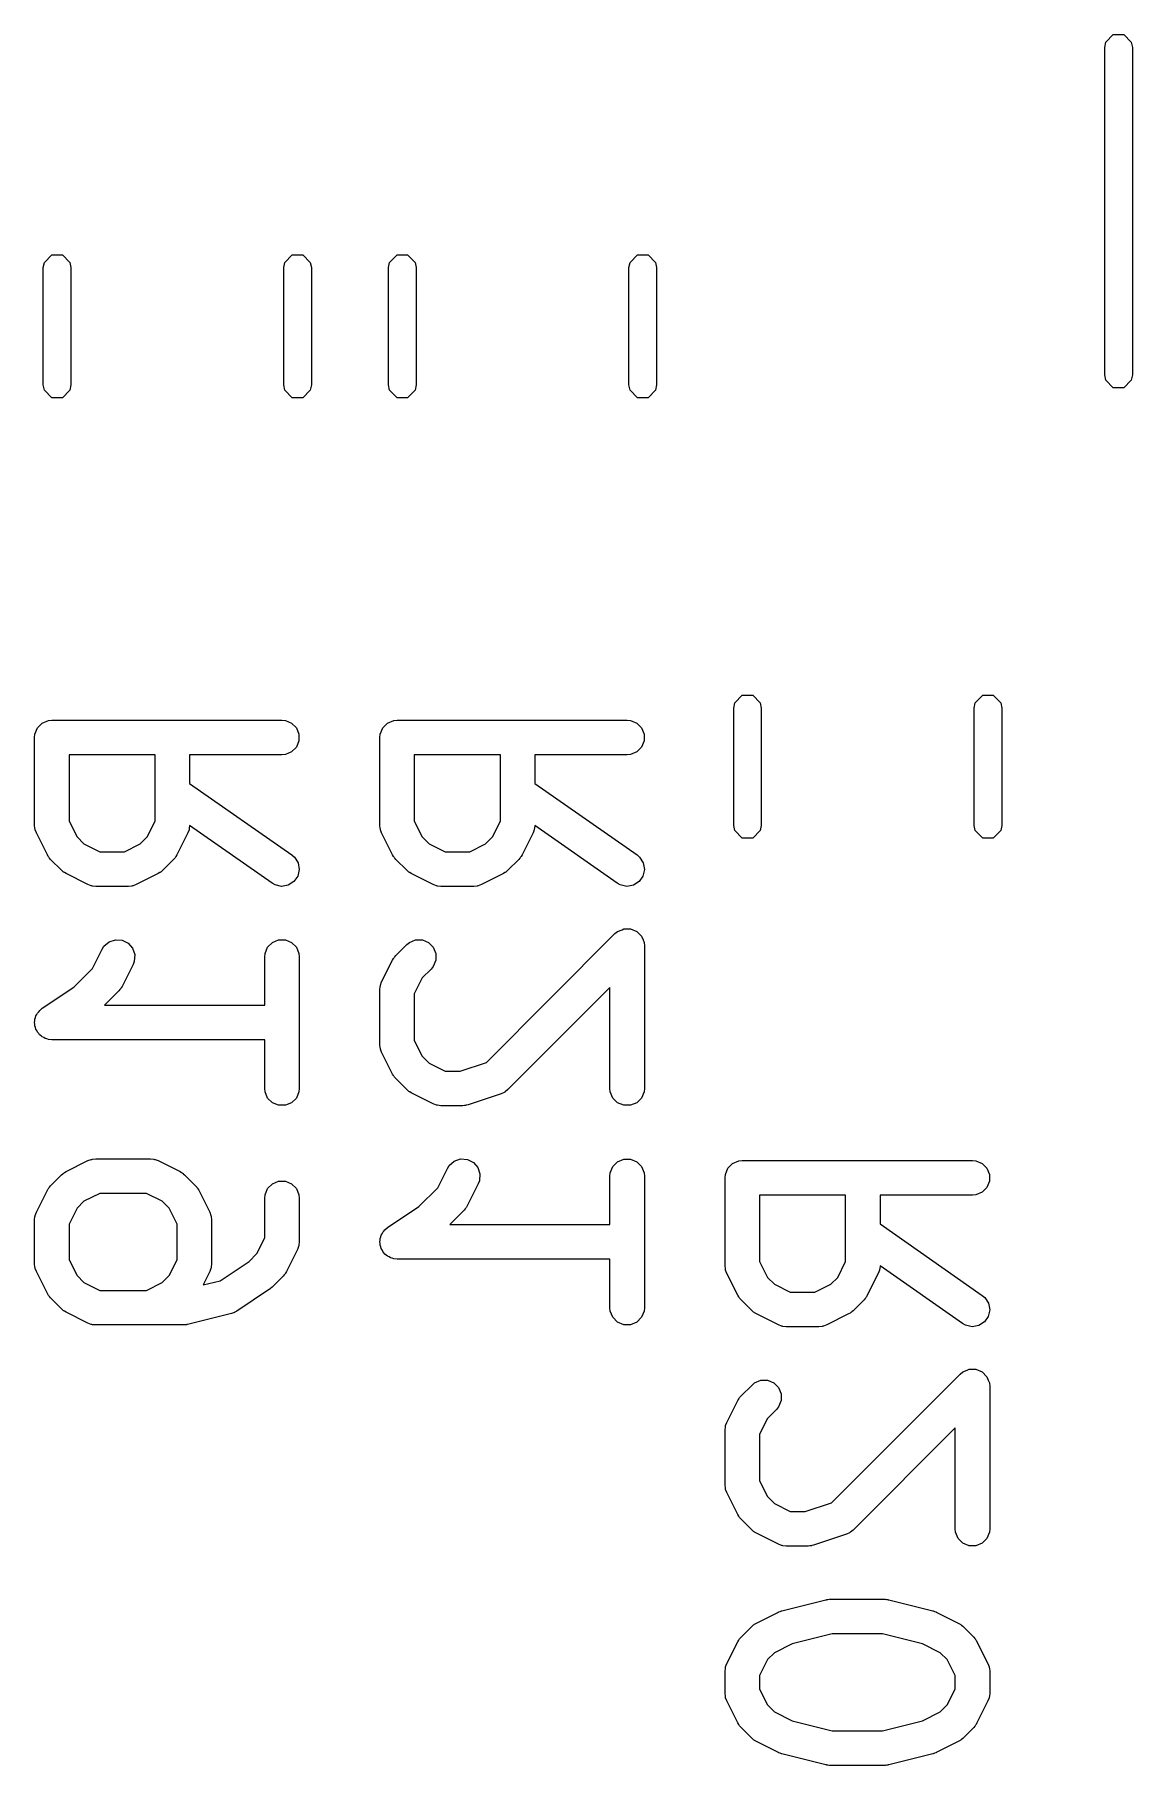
# Model space of a CAD drawing. Header units: inches. Extents: x 1.47 to 5.17, y -6.85 to -1.2.
# Drawn here: x 1.7276 to 1.9154, y -4.9311 to -4.6352 of the extents above; entities that cross this region are included whole.
import ezdxf

# ---------------------------------------------------------------- set-up
doc = ezdxf.new("R2010")
doc.units = ezdxf.units.IN
doc.header["$MEASUREMENT"] = 0
doc.layers.add('B.Silkscreen', color=31, linetype='CONTINUOUS', true_color=0xe8b2a7)

msp = doc.modelspace()

# ---------------------------------------------------------------- linework, layer by layer
at = {"layer": 'B.Silkscreen', "linetype": 'CONTINUOUS'}
for p, q in [((1.91063, -4.63735), (1.91081, -4.63645)), ((1.91081, -4.63645), (1.91209, -4.63517)), ((1.91209, -4.63517), (1.9139, -4.63517)), ((1.9139, -4.63517), (1.91517, -4.63645)), ((1.91517, -4.63645), (1.91535, -4.63735)), ((1.91063, -4.69336), (1.91063, -4.63735)), ((1.91535, -4.63735), (1.91535, -4.69336)), ((1.72904, -4.67501), (1.72922, -4.67411)), ((1.72904, -4.69507), (1.72904, -4.67501)), ((1.72922, -4.67411), (1.73049, -4.67283)), ((1.73049, -4.67283), (1.7323, -4.67283)), ((1.7323, -4.67283), (1.73358, -4.67411)), ((1.73358, -4.67411), (1.73376, -4.67501)), ((1.73376, -4.67501), (1.73376, -4.69507)), ((1.77018, -4.67501), (1.77036, -4.67411)), ((1.77018, -4.69507), (1.77018, -4.67501)), ((1.77036, -4.67411), (1.77164, -4.67283)), ((1.77164, -4.67283), (1.77344, -4.67283)), ((1.77344, -4.67283), (1.77472, -4.67411)), ((1.77472, -4.67411), (1.7749, -4.67501)), ((1.7749, -4.67501), (1.7749, -4.69507)), ((1.78809, -4.67501), (1.78827, -4.67411)), ((1.78809, -4.69507), (1.78809, -4.67501)), ((1.78827, -4.67411), (1.78955, -4.67283)), ((1.78955, -4.67283), (1.79136, -4.67283)), ((1.79136, -4.67283), (1.79264, -4.67411)), ((1.79264, -4.67411), (1.79281, -4.67501)), ((1.79281, -4.67501), (1.79281, -4.69507)), ((1.82923, -4.67501), (1.82941, -4.67411)), ((1.82923, -4.69507), (1.82923, -4.67501)), ((1.82941, -4.67411), (1.83069, -4.67283)), ((1.83069, -4.67283), (1.8325, -4.67283)), ((1.8325, -4.67283), (1.83378, -4.67411)), ((1.83378, -4.67411), (1.83396, -4.67501)), ((1.83396, -4.67501), (1.83396, -4.69507)), ((1.72922, -4.69597), (1.72904, -4.69507)), ((1.73049, -4.69725), (1.72922, -4.69597)), ((1.73358, -4.69597), (1.7323, -4.69725)), ((1.73376, -4.69507), (1.73358, -4.69597)), ((1.77036, -4.69597), (1.77018, -4.69507)), ((1.77164, -4.69725), (1.77036, -4.69597)), ((1.77472, -4.69597), (1.77344, -4.69725)), ((1.7749, -4.69507), (1.77472, -4.69597)), ((1.78827, -4.69597), (1.78809, -4.69507)), ((1.78955, -4.69725), (1.78827, -4.69597)), ((1.79264, -4.69597), (1.79136, -4.69725)), ((1.79281, -4.69507), (1.79264, -4.69597)), ((1.82941, -4.69597), (1.82923, -4.69507)), ((1.83069, -4.69725), (1.82941, -4.69597)), ((1.83378, -4.69597), (1.8325, -4.69725)), ((1.83396, -4.69507), (1.83378, -4.69597)), ((1.91081, -4.69426), (1.91063, -4.69336)), ((1.91209, -4.69554), (1.91081, -4.69426)), ((1.9139, -4.69554), (1.91209, -4.69554)), ((1.91517, -4.69426), (1.9139, -4.69554)), ((1.91535, -4.69336), (1.91517, -4.69426)), ((1.7323, -4.69725), (1.73049, -4.69725)), ((1.77344, -4.69725), (1.77164, -4.69725)), ((1.79136, -4.69725), (1.78955, -4.69725)), ((1.8325, -4.69725), (1.83069, -4.69725)), ((1.84733, -4.7494), (1.8486, -4.74812)), ((1.8486, -4.74812), (1.85041, -4.74812)), ((1.85041, -4.74812), (1.85169, -4.7494)), ((1.88847, -4.7494), (1.88975, -4.74812)), ((1.88975, -4.74812), (1.89155, -4.74812)), ((1.89155, -4.74812), (1.89283, -4.7494)), ((1.84715, -4.75031), (1.84733, -4.7494)), ((1.84715, -4.77036), (1.84715, -4.75031)), ((1.85169, -4.7494), (1.85187, -4.75031)), ((1.85187, -4.75031), (1.85187, -4.77036)), ((1.88829, -4.75031), (1.88847, -4.7494)), ((1.88829, -4.77036), (1.88829, -4.75031)), ((1.89283, -4.7494), (1.89301, -4.75031)), ((1.89301, -4.75031), (1.89301, -4.77036)), ((1.72755, -4.75534), (1.72761, -4.75477)), ((1.72761, -4.75477), (1.72805, -4.7537)), ((1.72805, -4.7537), (1.72886, -4.75289)), ((1.72886, -4.75289), (1.72993, -4.75245)), ((1.72993, -4.75245), (1.7305, -4.75239)), ((1.7305, -4.75239), (1.76987, -4.75239)), ((1.76987, -4.75239), (1.77045, -4.75245)), ((1.77045, -4.75245), (1.77152, -4.75289)), ((1.77152, -4.75289), (1.77233, -4.7537)), ((1.77233, -4.7537), (1.77277, -4.75477)), ((1.77277, -4.75477), (1.77277, -4.75592)), ((1.78661, -4.75534), (1.78666, -4.75477)), ((1.78666, -4.75477), (1.7871, -4.7537)), ((1.7871, -4.7537), (1.78792, -4.75289)), ((1.78792, -4.75289), (1.78898, -4.75245)), ((1.78898, -4.75245), (1.78956, -4.75239)), ((1.78956, -4.75239), (1.82893, -4.75239)), ((1.82893, -4.75239), (1.82951, -4.75245)), ((1.82951, -4.75245), (1.83057, -4.75289)), ((1.83057, -4.75289), (1.83139, -4.7537)), ((1.83139, -4.7537), (1.83183, -4.75477)), ((1.83183, -4.75477), (1.83183, -4.75592)), ((1.72755, -4.77034), (1.72755, -4.75534)), ((1.77152, -4.7578), (1.77045, -4.75824)), ((1.77233, -4.75698), (1.77152, -4.7578)), ((1.77277, -4.75592), (1.77233, -4.75698)), ((1.78661, -4.77034), (1.78661, -4.75534)), ((1.83057, -4.7578), (1.82951, -4.75824)), ((1.83139, -4.75698), (1.83057, -4.7578)), ((1.83183, -4.75592), (1.83139, -4.75698)), ((1.74817, -4.7583), (1.73346, -4.7583)), ((1.73346, -4.7583), (1.73346, -4.76964)), ((1.74817, -4.76964), (1.74817, -4.7583)), ((1.76987, -4.7583), (1.75408, -4.7583)), ((1.75408, -4.7583), (1.75408, -4.76318)), ((1.77045, -4.75824), (1.76987, -4.7583)), ((1.80723, -4.7583), (1.79251, -4.7583)), ((1.79251, -4.7583), (1.79251, -4.76964)), ((1.80723, -4.76964), (1.80723, -4.7583)), ((1.82893, -4.7583), (1.81313, -4.7583)), ((1.81313, -4.7583), (1.81313, -4.76318)), ((1.82951, -4.75824), (1.82893, -4.7583)), ((1.75408, -4.76318), (1.77157, -4.77542)), ((1.81313, -4.76318), (1.83062, -4.77542)), ((1.73346, -4.76964), (1.73481, -4.77234)), ((1.74683, -4.77234), (1.74817, -4.76964)), ((1.79251, -4.76964), (1.79386, -4.77234)), ((1.80588, -4.77234), (1.80723, -4.76964)), ((1.72761, -4.77092), (1.72755, -4.77034)), ((1.72765, -4.77102), (1.72761, -4.77092)), ((1.72766, -4.77112), (1.72765, -4.77102)), ((1.72786, -4.77166), (1.72766, -4.77112)), ((1.72974, -4.77541), (1.72786, -4.77166)), ((1.73481, -4.77234), (1.736, -4.77354)), ((1.74563, -4.77354), (1.74683, -4.77234)), ((1.75377, -4.77166), (1.75189, -4.77541)), ((1.75398, -4.77112), (1.75377, -4.77166)), ((1.75402, -4.77092), (1.75398, -4.77102)), ((1.75398, -4.77102), (1.75398, -4.77112)), ((1.75408, -4.77039), (1.75402, -4.77092)), ((1.76818, -4.78026), (1.75408, -4.77039)), ((1.78666, -4.77092), (1.78661, -4.77034)), ((1.7867, -4.77102), (1.78666, -4.77092)), ((1.78671, -4.77112), (1.7867, -4.77102)), ((1.78692, -4.77166), (1.78671, -4.77112)), ((1.78879, -4.77541), (1.78692, -4.77166)), ((1.79386, -4.77234), (1.79506, -4.77354)), ((1.80468, -4.77354), (1.80588, -4.77234)), ((1.81282, -4.77166), (1.81095, -4.77541)), ((1.81303, -4.77112), (1.81282, -4.77166)), ((1.81304, -4.77102), (1.81303, -4.77112)), ((1.81308, -4.77092), (1.81304, -4.77102)), ((1.81313, -4.77039), (1.81308, -4.77092)), ((1.82724, -4.78026), (1.81313, -4.77039)), ((1.84733, -4.77127), (1.84715, -4.77036)), ((1.8486, -4.77255), (1.84733, -4.77127)), ((1.85041, -4.77255), (1.8486, -4.77255)), ((1.85169, -4.77127), (1.85041, -4.77255)), ((1.85187, -4.77036), (1.85169, -4.77127)), ((1.88847, -4.77127), (1.88829, -4.77036)), ((1.88975, -4.77255), (1.88847, -4.77127)), ((1.89155, -4.77255), (1.88975, -4.77255)), ((1.89283, -4.77127), (1.89155, -4.77255)), ((1.89301, -4.77036), (1.89283, -4.77127)), ((1.72989, -4.77566), (1.72974, -4.77541)), ((1.72992, -4.77573), (1.72989, -4.77566)), ((1.72999, -4.77581), (1.72992, -4.77573)), ((1.73005, -4.7759), (1.72999, -4.77581)), ((1.73011, -4.77595), (1.73005, -4.7759)), ((1.73029, -4.77618), (1.73011, -4.77595)), ((1.736, -4.77354), (1.7387, -4.77489)), ((1.7387, -4.77489), (1.74293, -4.77489)), ((1.74293, -4.77489), (1.74563, -4.77354)), ((1.75153, -4.77595), (1.75134, -4.77618)), ((1.75158, -4.7759), (1.75153, -4.77595)), ((1.75164, -4.77581), (1.75158, -4.7759)), ((1.75171, -4.77573), (1.75164, -4.77581)), ((1.75174, -4.77566), (1.75171, -4.77573)), ((1.75189, -4.77541), (1.75174, -4.77566)), ((1.77157, -4.77542), (1.77201, -4.7758)), ((1.77201, -4.7758), (1.77263, -4.77677)), ((1.78895, -4.77566), (1.78879, -4.77541)), ((1.78898, -4.77573), (1.78895, -4.77566)), ((1.78905, -4.77581), (1.78898, -4.77573)), ((1.7891, -4.7759), (1.78905, -4.77581)), ((1.78916, -4.77595), (1.7891, -4.7759)), ((1.78935, -4.77618), (1.78916, -4.77595)), ((1.79506, -4.77354), (1.79776, -4.77489)), ((1.79776, -4.77489), (1.80199, -4.77489)), ((1.80199, -4.77489), (1.80468, -4.77354)), ((1.81058, -4.77595), (1.8104, -4.77618)), ((1.81064, -4.7759), (1.81058, -4.77595)), ((1.8107, -4.77581), (1.81064, -4.7759)), ((1.81076, -4.77573), (1.8107, -4.77581)), ((1.81079, -4.77566), (1.81076, -4.77573)), ((1.81095, -4.77541), (1.81079, -4.77566)), ((1.83062, -4.77542), (1.83106, -4.7758)), ((1.83106, -4.7758), (1.83168, -4.77677)), ((1.73217, -4.77805), (1.73029, -4.77618)), ((1.73239, -4.77824), (1.73217, -4.77805)), ((1.73244, -4.7783), (1.73239, -4.77824)), ((1.73253, -4.77835), (1.73244, -4.7783)), ((1.73261, -4.77842), (1.73253, -4.77835)), ((1.73269, -4.77845), (1.73261, -4.77842)), ((1.73293, -4.77861), (1.73269, -4.77845)), ((1.73668, -4.78048), (1.73293, -4.77861)), ((1.7487, -4.77861), (1.74495, -4.78048)), ((1.74895, -4.77845), (1.7487, -4.77861)), ((1.74902, -4.77842), (1.74895, -4.77845)), ((1.7491, -4.77835), (1.74902, -4.77842)), ((1.74919, -4.7783), (1.7491, -4.77835)), ((1.74924, -4.77824), (1.74919, -4.7783)), ((1.74947, -4.77805), (1.74924, -4.77824)), ((1.75134, -4.77618), (1.74947, -4.77805)), ((1.77283, -4.7779), (1.77258, -4.77903)), ((1.77263, -4.77677), (1.77283, -4.7779)), ((1.79122, -4.77805), (1.78935, -4.77618)), ((1.79145, -4.77824), (1.79122, -4.77805)), ((1.7915, -4.7783), (1.79145, -4.77824)), ((1.79159, -4.77835), (1.7915, -4.7783)), ((1.79167, -4.77842), (1.79159, -4.77835)), ((1.79174, -4.77845), (1.79167, -4.77842)), ((1.79199, -4.77861), (1.79174, -4.77845)), ((1.79574, -4.78048), (1.79199, -4.77861)), ((1.80775, -4.77861), (1.804, -4.78048)), ((1.808, -4.77845), (1.80775, -4.77861)), ((1.80807, -4.77842), (1.808, -4.77845)), ((1.80815, -4.77835), (1.80807, -4.77842)), ((1.80824, -4.7783), (1.80815, -4.77835)), ((1.80829, -4.77824), (1.80824, -4.7783)), ((1.80852, -4.77805), (1.80829, -4.77824)), ((1.8104, -4.77618), (1.80852, -4.77805)), ((1.83188, -4.7779), (1.83163, -4.77903)), ((1.83168, -4.77677), (1.83188, -4.7779)), ((1.73722, -4.78069), (1.73668, -4.78048)), ((1.73733, -4.7807), (1.73722, -4.78069)), ((1.73743, -4.78074), (1.73733, -4.7807)), ((1.738, -4.78079), (1.73743, -4.78074)), ((1.74363, -4.78079), (1.738, -4.78079)), ((1.7442, -4.78074), (1.74363, -4.78079)), ((1.7443, -4.7807), (1.7442, -4.78074)), ((1.74441, -4.78069), (1.7443, -4.7807)), ((1.74495, -4.78048), (1.74441, -4.78069)), ((1.76869, -4.78054), (1.76818, -4.78026)), ((1.76981, -4.78079), (1.76869, -4.78054)), ((1.77095, -4.78059), (1.76981, -4.78079)), ((1.77192, -4.77997), (1.77095, -4.78059)), ((1.77258, -4.77903), (1.77192, -4.77997)), ((1.79628, -4.78069), (1.79574, -4.78048)), ((1.79638, -4.7807), (1.79628, -4.78069)), ((1.79648, -4.78074), (1.79638, -4.7807)), ((1.79706, -4.78079), (1.79648, -4.78074)), ((1.80268, -4.78079), (1.79706, -4.78079)), ((1.80326, -4.78074), (1.80268, -4.78079)), ((1.80336, -4.7807), (1.80326, -4.78074)), ((1.80346, -4.78069), (1.80336, -4.7807)), ((1.804, -4.78048), (1.80346, -4.78069)), ((1.82774, -4.78054), (1.82724, -4.78026)), ((1.82887, -4.78079), (1.82774, -4.78054)), ((1.83, -4.78059), (1.82887, -4.78079)), ((1.83097, -4.77997), (1.83, -4.78059)), ((1.83163, -4.77903), (1.83097, -4.77997)), ((1.73942, -4.79103), (1.74029, -4.79027)), ((1.74029, -4.79027), (1.74138, -4.78991)), ((1.74138, -4.78991), (1.74253, -4.78999)), ((1.74253, -4.78999), (1.74356, -4.79051)), ((1.74356, -4.79051), (1.74432, -4.79138)), ((1.76742, -4.7912), (1.76823, -4.79038)), ((1.76823, -4.79038), (1.7693, -4.78994)), ((1.7693, -4.78994), (1.77045, -4.78994)), ((1.77045, -4.78994), (1.77152, -4.79038)), ((1.77152, -4.79038), (1.77233, -4.7912)), ((1.78935, -4.79263), (1.79122, -4.79075)), ((1.79122, -4.79075), (1.79167, -4.79038)), ((1.79167, -4.79038), (1.79273, -4.78994)), ((1.79273, -4.78994), (1.79389, -4.78994)), ((1.79389, -4.78994), (1.79495, -4.79038)), ((1.79495, -4.79038), (1.79576, -4.7912)), ((1.80484, -4.81088), (1.82684, -4.78888)), ((1.82684, -4.78888), (1.82729, -4.78851)), ((1.82729, -4.78851), (1.82804, -4.7882)), ((1.82804, -4.7882), (1.82835, -4.78807)), ((1.82835, -4.78807), (1.82951, -4.78807)), ((1.82951, -4.78807), (1.83057, -4.78851)), ((1.83057, -4.78851), (1.83139, -4.78932)), ((1.83139, -4.78932), (1.83164, -4.78994)), ((1.83164, -4.78994), (1.83183, -4.79039)), ((1.83183, -4.79039), (1.83188, -4.79096)), ((1.73745, -4.79484), (1.73911, -4.79152)), ((1.73911, -4.79152), (1.73942, -4.79103)), ((1.74432, -4.79138), (1.74468, -4.79247)), ((1.7446, -4.79362), (1.74439, -4.79416)), ((1.74468, -4.79247), (1.7446, -4.79362)), ((1.76692, -4.79284), (1.76698, -4.79226)), ((1.76692, -4.80113), (1.76692, -4.79284)), ((1.76698, -4.79226), (1.76742, -4.7912)), ((1.77233, -4.7912), (1.77277, -4.79226)), ((1.77277, -4.79226), (1.77283, -4.79284)), ((1.77283, -4.79284), (1.77283, -4.81534)), ((1.78692, -4.79714), (1.78879, -4.79339)), ((1.78879, -4.79339), (1.78895, -4.79314)), ((1.78895, -4.79314), (1.78898, -4.79307)), ((1.78898, -4.79307), (1.78905, -4.79299)), ((1.78905, -4.79299), (1.7891, -4.7929)), ((1.7891, -4.7929), (1.78916, -4.79285)), ((1.78916, -4.79285), (1.78935, -4.79263)), ((1.79576, -4.7912), (1.79621, -4.79226)), ((1.79621, -4.79341), (1.79576, -4.79448)), ((1.79621, -4.79226), (1.79621, -4.79341)), ((1.83188, -4.79096), (1.83188, -4.81534)), ((1.73425, -4.79804), (1.73745, -4.79484)), ((1.74439, -4.79416), (1.74252, -4.79791)), ((1.79386, -4.79646), (1.79251, -4.79916)), ((1.7954, -4.79493), (1.79386, -4.79646)), ((1.79576, -4.79448), (1.7954, -4.79493)), ((1.72887, -4.80163), (1.73425, -4.79804)), ((1.74197, -4.79868), (1.73951, -4.80113)), ((1.74215, -4.79845), (1.74197, -4.79868)), ((1.74221, -4.7984), (1.74215, -4.79845)), ((1.74227, -4.79831), (1.74221, -4.7984)), ((1.74233, -4.79823), (1.74227, -4.79831)), ((1.74236, -4.79816), (1.74233, -4.79823)), ((1.74252, -4.79791), (1.74236, -4.79816)), ((1.78661, -4.79846), (1.78666, -4.79789)), ((1.78661, -4.80784), (1.78661, -4.79846)), ((1.78666, -4.79789), (1.7867, -4.79779)), ((1.7867, -4.79779), (1.78671, -4.79768)), ((1.78671, -4.79768), (1.78692, -4.79714)), ((1.79251, -4.79916), (1.79251, -4.80714)), ((1.82598, -4.79809), (1.80852, -4.81555)), ((1.82598, -4.81534), (1.82598, -4.79809)), ((1.72794, -4.80271), (1.72805, -4.80245)), ((1.72805, -4.80245), (1.72826, -4.80224)), ((1.72826, -4.80224), (1.72842, -4.802)), ((1.72842, -4.802), (1.72886, -4.80163)), ((1.72886, -4.80163), (1.72886, -4.80163)), ((1.72886, -4.80163), (1.72887, -4.80163)), ((1.72887, -4.80163), (1.72887, -4.80163)), ((1.73951, -4.80113), (1.76692, -4.80113)), ((1.72755, -4.80408), (1.72761, -4.8038)), ((1.72761, -4.80437), (1.72755, -4.80408)), ((1.72761, -4.80351), (1.72772, -4.80324)), ((1.72761, -4.8038), (1.72761, -4.80351)), ((1.72761, -4.80466), (1.72761, -4.80437)), ((1.72772, -4.80493), (1.72761, -4.80466)), ((1.72772, -4.80324), (1.72778, -4.80295)), ((1.72778, -4.80521), (1.72772, -4.80493)), ((1.72778, -4.80295), (1.72794, -4.80271)), ((1.72794, -4.80546), (1.72778, -4.80521)), ((1.72805, -4.80573), (1.72794, -4.80546)), ((1.72825, -4.80593), (1.72805, -4.80573)), ((1.72841, -4.80617), (1.72825, -4.80593)), ((1.72866, -4.80634), (1.72841, -4.80617)), ((1.72886, -4.80654), (1.72866, -4.80634)), ((1.72913, -4.80665), (1.72886, -4.80654)), ((1.72937, -4.80681), (1.72913, -4.80665)), ((1.72966, -4.80687), (1.72937, -4.80681)), ((1.72993, -4.80698), (1.72966, -4.80687)), ((1.7305, -4.80704), (1.72993, -4.80698)), ((1.76692, -4.80704), (1.7305, -4.80704)), ((1.7305, -4.80704), (1.7305, -4.80704)), ((1.7305, -4.80704), (1.7305, -4.80704)), ((1.7305, -4.80704), (1.7305, -4.80704)), ((1.76692, -4.81534), (1.76692, -4.80704)), ((1.78666, -4.80841), (1.78661, -4.80784)), ((1.7867, -4.80851), (1.78666, -4.80841)), ((1.78671, -4.80862), (1.7867, -4.80851)), ((1.79251, -4.80714), (1.79386, -4.80984)), ((1.78692, -4.80916), (1.78671, -4.80862)), ((1.78879, -4.81291), (1.78692, -4.80916)), ((1.79386, -4.80984), (1.79506, -4.81103)), ((1.79506, -4.81103), (1.79776, -4.81238)), ((1.80033, -4.81238), (1.80484, -4.81088)), ((1.78895, -4.81315), (1.78879, -4.81291)), ((1.78898, -4.81323), (1.78895, -4.81315)), ((1.78905, -4.81331), (1.78898, -4.81323)), ((1.7891, -4.8134), (1.78905, -4.81331)), ((1.78916, -4.81345), (1.7891, -4.8134)), ((1.78935, -4.81367), (1.78916, -4.81345)), ((1.79122, -4.81555), (1.78935, -4.81367)), ((1.79776, -4.81238), (1.80033, -4.81238)), ((1.76698, -4.81591), (1.76692, -4.81534)), ((1.76742, -4.81698), (1.76698, -4.81591)), ((1.76823, -4.81779), (1.76742, -4.81698)), ((1.77233, -4.81698), (1.77152, -4.81779)), ((1.77277, -4.81591), (1.77233, -4.81698)), ((1.77283, -4.81534), (1.77277, -4.81591)), ((1.79145, -4.81573), (1.79122, -4.81555)), ((1.7915, -4.81579), (1.79145, -4.81573)), ((1.79159, -4.81585), (1.7915, -4.81579)), ((1.79167, -4.81592), (1.79159, -4.81585)), ((1.79174, -4.81595), (1.79167, -4.81592)), ((1.79199, -4.8161), (1.79174, -4.81595)), ((1.79574, -4.81798), (1.79199, -4.8161)), ((1.80737, -4.81626), (1.80174, -4.81814)), ((1.80789, -4.81603), (1.80737, -4.81626)), ((1.80798, -4.81596), (1.80789, -4.81603)), ((1.80807, -4.81592), (1.80798, -4.81596)), ((1.80852, -4.81555), (1.80807, -4.81592)), ((1.82603, -4.81591), (1.82598, -4.81534)), ((1.82647, -4.81698), (1.82603, -4.81591)), ((1.82729, -4.81779), (1.82647, -4.81698)), ((1.83139, -4.81698), (1.83057, -4.81779)), ((1.83183, -4.81591), (1.83139, -4.81698)), ((1.83188, -4.81534), (1.83183, -4.81591)), ((1.7693, -4.81823), (1.76823, -4.81779)), ((1.77045, -4.81823), (1.7693, -4.81823)), ((1.77152, -4.81779), (1.77045, -4.81823)), ((1.79628, -4.81818), (1.79574, -4.81798)), ((1.79638, -4.81819), (1.79628, -4.81818)), ((1.79648, -4.81823), (1.79638, -4.81819)), ((1.79706, -4.81829), (1.79648, -4.81823)), ((1.80081, -4.81829), (1.79706, -4.81829)), ((1.8011, -4.81826), (1.80081, -4.81829)), ((1.80118, -4.81827), (1.8011, -4.81826)), ((1.80128, -4.81824), (1.80118, -4.81827)), ((1.80138, -4.81823), (1.80128, -4.81824)), ((1.80146, -4.8182), (1.80138, -4.81823)), ((1.80174, -4.81814), (1.80146, -4.8182)), ((1.82835, -4.81823), (1.82729, -4.81779)), ((1.82951, -4.81823), (1.82835, -4.81823)), ((1.83057, -4.81779), (1.82951, -4.81823)), ((1.73293, -4.82957), (1.73668, -4.82769)), ((1.73668, -4.82769), (1.73722, -4.82749)), ((1.73722, -4.82749), (1.73733, -4.82748)), ((1.73733, -4.82748), (1.73743, -4.82744)), ((1.73743, -4.82744), (1.738, -4.82738)), ((1.738, -4.82738), (1.74738, -4.82738)), ((1.74738, -4.82738), (1.74795, -4.82744)), ((1.74795, -4.82744), (1.74805, -4.82748)), ((1.74805, -4.82748), (1.74816, -4.82749)), ((1.74816, -4.82749), (1.7487, -4.82769)), ((1.7487, -4.82769), (1.75245, -4.82957)), ((1.79651, -4.83233), (1.79817, -4.82901)), ((1.79817, -4.82901), (1.79848, -4.82852)), ((1.79848, -4.82852), (1.79935, -4.82777)), ((1.79935, -4.82777), (1.80044, -4.8274)), ((1.80044, -4.8274), (1.80159, -4.82749)), ((1.80159, -4.82749), (1.80262, -4.828)), ((1.80262, -4.828), (1.80337, -4.82887)), ((1.80337, -4.82887), (1.80374, -4.82996)), ((1.82603, -4.82976), (1.82647, -4.82869)), ((1.82647, -4.82869), (1.82729, -4.82788)), ((1.82729, -4.82788), (1.82835, -4.82744)), ((1.82835, -4.82744), (1.82951, -4.82744)), ((1.82951, -4.82744), (1.83057, -4.82788)), ((1.83057, -4.82788), (1.83139, -4.82869)), ((1.83139, -4.82869), (1.83183, -4.82976)), ((1.84572, -4.83006), (1.84616, -4.829)), ((1.84616, -4.829), (1.84697, -4.82818)), ((1.84697, -4.82818), (1.84804, -4.82774)), ((1.84804, -4.82774), (1.84861, -4.82769)), ((1.84861, -4.82769), (1.88799, -4.82769)), ((1.88799, -4.82769), (1.88856, -4.82774)), ((1.88856, -4.82774), (1.88963, -4.82818)), ((1.88963, -4.82818), (1.89044, -4.829)), ((1.89044, -4.829), (1.89088, -4.83006)), ((1.73011, -4.83222), (1.73029, -4.832)), ((1.73029, -4.832), (1.73217, -4.83012)), ((1.73217, -4.83012), (1.73239, -4.82993)), ((1.73239, -4.82993), (1.73244, -4.82988)), ((1.73244, -4.82988), (1.73253, -4.82982)), ((1.73253, -4.82982), (1.73261, -4.82975)), ((1.73261, -4.82975), (1.73269, -4.82972)), ((1.73269, -4.82972), (1.73293, -4.82957)), ((1.75245, -4.82957), (1.7527, -4.82972)), ((1.7527, -4.82972), (1.75277, -4.82975)), ((1.75277, -4.82975), (1.75285, -4.82982)), ((1.75285, -4.82982), (1.75294, -4.82988)), ((1.75294, -4.82988), (1.75299, -4.82993)), ((1.75299, -4.82993), (1.75321, -4.83012)), ((1.75321, -4.83012), (1.75509, -4.832)), ((1.75509, -4.832), (1.75528, -4.83222)), ((1.76742, -4.83244), (1.76823, -4.83163)), ((1.76823, -4.83163), (1.7693, -4.83119)), ((1.7693, -4.83119), (1.77045, -4.83119)), ((1.77045, -4.83119), (1.77152, -4.83163)), ((1.77152, -4.83163), (1.77233, -4.83244)), ((1.80345, -4.83165), (1.80157, -4.8354)), ((1.80366, -4.83111), (1.80345, -4.83165)), ((1.80374, -4.82996), (1.80366, -4.83111)), ((1.82598, -4.83033), (1.82603, -4.82976)), ((1.82598, -4.83863), (1.82598, -4.83033)), ((1.83183, -4.82976), (1.83188, -4.83033)), ((1.83188, -4.83033), (1.83188, -4.85283)), ((1.84566, -4.83064), (1.84572, -4.83006)), ((1.84566, -4.84564), (1.84566, -4.83064)), ((1.89088, -4.83121), (1.89044, -4.83228)), ((1.89088, -4.83006), (1.89088, -4.83121)), ((1.72786, -4.83651), (1.72974, -4.83276)), ((1.72974, -4.83276), (1.72989, -4.83251)), ((1.72989, -4.83251), (1.72992, -4.83244)), ((1.72992, -4.83244), (1.72999, -4.83236)), ((1.72999, -4.83236), (1.73005, -4.83227)), ((1.73005, -4.83227), (1.73011, -4.83222)), ((1.736, -4.83464), (1.73481, -4.83583)), ((1.7387, -4.83329), (1.736, -4.83464)), ((1.74668, -4.83329), (1.7387, -4.83329)), ((1.74938, -4.83464), (1.74668, -4.83329)), ((1.75058, -4.83583), (1.74938, -4.83464)), ((1.75528, -4.83222), (1.75533, -4.83227)), ((1.75533, -4.83227), (1.75539, -4.83236)), ((1.75539, -4.83236), (1.75546, -4.83244)), ((1.75546, -4.83244), (1.75549, -4.83251)), ((1.75549, -4.83251), (1.75564, -4.83276)), ((1.75564, -4.83276), (1.75752, -4.83651)), ((1.76692, -4.83408), (1.76698, -4.83351)), ((1.76692, -4.84089), (1.76692, -4.83408)), ((1.76698, -4.83351), (1.76742, -4.83244)), ((1.77233, -4.83244), (1.77277, -4.83351)), ((1.77277, -4.83351), (1.77283, -4.83408)), ((1.77283, -4.83408), (1.77283, -4.84158)), ((1.7933, -4.83554), (1.79651, -4.83233)), ((1.86628, -4.83359), (1.85157, -4.83359)), ((1.85157, -4.83359), (1.85157, -4.84494)), ((1.86628, -4.84494), (1.86628, -4.83359)), ((1.88799, -4.83359), (1.87219, -4.83359)), ((1.87219, -4.83359), (1.87219, -4.83847)), ((1.88856, -4.83353), (1.88799, -4.83359)), ((1.88963, -4.83309), (1.88856, -4.83353)), ((1.89044, -4.83228), (1.88963, -4.83309)), ((1.72755, -4.83783), (1.72761, -4.83726)), ((1.72755, -4.84533), (1.72755, -4.83783)), ((1.72761, -4.83726), (1.72765, -4.83716)), ((1.72765, -4.83716), (1.72766, -4.83705)), ((1.72766, -4.83705), (1.72786, -4.83651)), ((1.73481, -4.83583), (1.73346, -4.83853)), ((1.75192, -4.83853), (1.75058, -4.83583)), ((1.75752, -4.83651), (1.75772, -4.83705)), ((1.75772, -4.83705), (1.75773, -4.83716)), ((1.75773, -4.83716), (1.75777, -4.83726)), ((1.75777, -4.83726), (1.75783, -4.83783)), ((1.75783, -4.83783), (1.75783, -4.84533)), ((1.78792, -4.83913), (1.7933, -4.83554)), ((1.80102, -4.83617), (1.79856, -4.83863)), ((1.80121, -4.83594), (1.80102, -4.83617)), ((1.80127, -4.83589), (1.80121, -4.83594)), ((1.80132, -4.8358), (1.80127, -4.83589)), ((1.80139, -4.83572), (1.80132, -4.8358)), ((1.80142, -4.83565), (1.80139, -4.83572)), ((1.80157, -4.8354), (1.80142, -4.83565)), ((1.73346, -4.83853), (1.73346, -4.84463)), ((1.75192, -4.84463), (1.75192, -4.83853)), ((1.76557, -4.84358), (1.76692, -4.84089)), ((1.78666, -4.84101), (1.78678, -4.84074)), ((1.78666, -4.8413), (1.78666, -4.84101)), ((1.78678, -4.84074), (1.78683, -4.84045)), ((1.78683, -4.84045), (1.78699, -4.84021)), ((1.78699, -4.84021), (1.7871, -4.83994)), ((1.7871, -4.83994), (1.78731, -4.83974)), ((1.78731, -4.83974), (1.78747, -4.83949)), ((1.78747, -4.83949), (1.78792, -4.83913)), ((1.78792, -4.83913), (1.78792, -4.83913)), ((1.78792, -4.83913), (1.78792, -4.83913)), ((1.78792, -4.83913), (1.78792, -4.83913)), ((1.79856, -4.83863), (1.82598, -4.83863)), ((1.87219, -4.83847), (1.88968, -4.85072)), ((1.76424, -4.84491), (1.76557, -4.84358)), ((1.77252, -4.8429), (1.77064, -4.84665)), ((1.77272, -4.84236), (1.77252, -4.8429)), ((1.77273, -4.84226), (1.77272, -4.84236)), ((1.77277, -4.84216), (1.77273, -4.84226)), ((1.77283, -4.84158), (1.77277, -4.84216)), ((1.78661, -4.84158), (1.78666, -4.8413)), ((1.78666, -4.84187), (1.78661, -4.84158)), ((1.78666, -4.84216), (1.78666, -4.84187)), ((1.78677, -4.84243), (1.78666, -4.84216)), ((1.78683, -4.84271), (1.78677, -4.84243)), ((1.78699, -4.84295), (1.78683, -4.84271)), ((1.7871, -4.84322), (1.78699, -4.84295)), ((1.78731, -4.84343), (1.7871, -4.84322)), ((1.78747, -4.84367), (1.78731, -4.84343)), ((1.78771, -4.84383), (1.78747, -4.84367)), ((1.78792, -4.84404), (1.78771, -4.84383)), ((1.72761, -4.84591), (1.72755, -4.84533)), ((1.72765, -4.84601), (1.72761, -4.84591)), ((1.72766, -4.84611), (1.72765, -4.84601)), ((1.72786, -4.84665), (1.72766, -4.84611)), ((1.72974, -4.8504), (1.72786, -4.84665)), ((1.73346, -4.84463), (1.73481, -4.84733)), ((1.75058, -4.84733), (1.75192, -4.84463)), ((1.75752, -4.84665), (1.75637, -4.84894)), ((1.75772, -4.84611), (1.75752, -4.84665)), ((1.75773, -4.84601), (1.75772, -4.84611)), ((1.75777, -4.84591), (1.75773, -4.84601)), ((1.75783, -4.84533), (1.75777, -4.84591)), ((1.75929, -4.84822), (1.76424, -4.84491)), ((1.77046, -4.84697), (1.77039, -4.84705)), ((1.77048, -4.8469), (1.77046, -4.84697)), ((1.77064, -4.84665), (1.77048, -4.8469)), ((1.78819, -4.84415), (1.78792, -4.84404)), ((1.78843, -4.84431), (1.78819, -4.84415)), ((1.78871, -4.84437), (1.78843, -4.84431)), ((1.78898, -4.84448), (1.78871, -4.84437)), ((1.78955, -4.84453), (1.78898, -4.84448)), ((1.78956, -4.84454), (1.78955, -4.84453)), ((1.78956, -4.84454), (1.78956, -4.84453)), ((1.78956, -4.84453), (1.78956, -4.84454)), ((1.82598, -4.84454), (1.78956, -4.84454)), ((1.82598, -4.85283), (1.82598, -4.84454)), ((1.84572, -4.84621), (1.84566, -4.84564)), ((1.84576, -4.84631), (1.84572, -4.84621)), ((1.84577, -4.84642), (1.84576, -4.84631)), ((1.84597, -4.84696), (1.84577, -4.84642)), ((1.84785, -4.85071), (1.84597, -4.84696)), ((1.85157, -4.84494), (1.85292, -4.84764)), ((1.86494, -4.84764), (1.86628, -4.84494)), ((1.87188, -4.84696), (1.87, -4.85071)), ((1.87209, -4.84642), (1.87188, -4.84696)), ((1.87213, -4.84621), (1.87209, -4.84631)), ((1.87209, -4.84631), (1.87209, -4.84642)), ((1.87219, -4.84568), (1.87213, -4.84621)), ((1.88629, -4.85555), (1.87219, -4.84568)), ((1.73481, -4.84733), (1.736, -4.84853)), ((1.736, -4.84853), (1.7387, -4.84988)), ((1.7387, -4.84988), (1.74668, -4.84988)), ((1.74668, -4.84988), (1.74938, -4.84853)), ((1.74938, -4.84853), (1.75058, -4.84733)), ((1.75637, -4.84894), (1.75929, -4.84822)), ((1.76776, -4.84966), (1.76214, -4.85341)), ((1.76777, -4.84966), (1.76776, -4.84966)), ((1.76776, -4.84966), (1.76776, -4.84966)), ((1.76799, -4.84948), (1.76777, -4.84966)), ((1.76821, -4.8493), (1.76799, -4.84948)), ((1.77009, -4.84742), (1.76821, -4.84929)), ((1.76821, -4.84929), (1.76821, -4.8493)), ((1.76821, -4.8493), (1.76821, -4.8493)), ((1.77027, -4.84719), (1.77009, -4.84742)), ((1.77033, -4.84714), (1.77027, -4.84719)), ((1.77039, -4.84705), (1.77033, -4.84714)), ((1.85292, -4.84764), (1.85411, -4.84883)), ((1.85411, -4.84883), (1.85681, -4.85018)), ((1.86104, -4.85018), (1.86374, -4.84883)), ((1.86374, -4.84883), (1.86494, -4.84764)), ((1.72989, -4.85065), (1.72974, -4.8504)), ((1.72992, -4.85072), (1.72989, -4.85065)), ((1.72999, -4.8508), (1.72992, -4.85072)), ((1.73005, -4.85089), (1.72999, -4.8508)), ((1.73011, -4.85094), (1.73005, -4.85089)), ((1.73029, -4.85117), (1.73011, -4.85094)), ((1.73217, -4.85304), (1.73029, -4.85117)), ((1.82603, -4.85341), (1.82598, -4.85283)), ((1.83188, -4.85283), (1.83183, -4.85341)), ((1.848, -4.85095), (1.84785, -4.85071)), ((1.84803, -4.85103), (1.848, -4.85095)), ((1.8481, -4.85111), (1.84803, -4.85103)), ((1.84816, -4.8512), (1.8481, -4.85111)), ((1.84822, -4.85125), (1.84816, -4.8512)), ((1.8484, -4.85147), (1.84822, -4.85125)), ((1.85028, -4.85335), (1.8484, -4.85147)), ((1.85681, -4.85018), (1.86104, -4.85018)), ((1.86945, -4.85147), (1.86758, -4.85335)), ((1.86964, -4.85125), (1.86945, -4.85147)), ((1.8697, -4.8512), (1.86964, -4.85125)), ((1.86975, -4.85111), (1.8697, -4.8512)), ((1.86982, -4.85103), (1.86975, -4.85111)), ((1.86985, -4.85095), (1.86982, -4.85103)), ((1.87, -4.85071), (1.86985, -4.85095)), ((1.88968, -4.85072), (1.89012, -4.85109)), ((1.89012, -4.85109), (1.89074, -4.85206)), ((1.89074, -4.85206), (1.89094, -4.8532)), ((1.73239, -4.85323), (1.73217, -4.85304)), ((1.73244, -4.85329), (1.73239, -4.85323)), ((1.73253, -4.85334), (1.73244, -4.85329)), ((1.73261, -4.85341), (1.73253, -4.85334)), ((1.73269, -4.85344), (1.73261, -4.85341)), ((1.73293, -4.8536), (1.73269, -4.85344)), ((1.73668, -4.85547), (1.73293, -4.8536)), ((1.73722, -4.85568), (1.73668, -4.85547)), ((1.73733, -4.85569), (1.73722, -4.85568)), ((1.73743, -4.85573), (1.73733, -4.85569)), ((1.738, -4.85578), (1.73743, -4.85573)), ((1.753, -4.85578), (1.738, -4.85578)), ((1.7531, -4.85577), (1.753, -4.85578)), ((1.75315, -4.85578), (1.7531, -4.85577)), ((1.75336, -4.85575), (1.75315, -4.85578)), ((1.75358, -4.85573), (1.75336, -4.85575)), ((1.75362, -4.85571), (1.75358, -4.85573)), ((1.75372, -4.8557), (1.75362, -4.85571)), ((1.76122, -4.85382), (1.75372, -4.8557)), ((1.76156, -4.8537), (1.76122, -4.85382)), ((1.76163, -4.85369), (1.76156, -4.8537)), ((1.76169, -4.85365), (1.76163, -4.85369)), ((1.76176, -4.85363), (1.76169, -4.85365)), ((1.76182, -4.85358), (1.76176, -4.85363)), ((1.76214, -4.85341), (1.76182, -4.85358)), ((1.82647, -4.85447), (1.82603, -4.85341)), ((1.82729, -4.85529), (1.82647, -4.85447)), ((1.82835, -4.85573), (1.82729, -4.85529)), ((1.82951, -4.85573), (1.82835, -4.85573)), ((1.83057, -4.85529), (1.82951, -4.85573)), ((1.83139, -4.85447), (1.83057, -4.85529)), ((1.83183, -4.85341), (1.83139, -4.85447)), ((1.8505, -4.85353), (1.85028, -4.85335)), ((1.85055, -4.85359), (1.8505, -4.85353)), ((1.85064, -4.85365), (1.85055, -4.85359)), ((1.85072, -4.85372), (1.85064, -4.85365)), ((1.8508, -4.85375), (1.85072, -4.85372)), ((1.85104, -4.8539), (1.8508, -4.85375)), ((1.85479, -4.85578), (1.85104, -4.8539)), ((1.85533, -4.85598), (1.85479, -4.85578)), ((1.86306, -4.85578), (1.86252, -4.85598)), ((1.86681, -4.8539), (1.86306, -4.85578)), ((1.86706, -4.85375), (1.86681, -4.8539)), ((1.86713, -4.85372), (1.86706, -4.85375)), ((1.86721, -4.85365), (1.86713, -4.85372)), ((1.8673, -4.85359), (1.86721, -4.85365)), ((1.86735, -4.85353), (1.8673, -4.85359)), ((1.86758, -4.85335), (1.86735, -4.85353)), ((1.8868, -4.85584), (1.88629, -4.85555)), ((1.88792, -4.85609), (1.8868, -4.85584)), ((1.89003, -4.85527), (1.88906, -4.85589)), ((1.89069, -4.85432), (1.89003, -4.85527)), ((1.89094, -4.8532), (1.89069, -4.85432)), ((1.85544, -4.85599), (1.85533, -4.85598)), ((1.85554, -4.85603), (1.85544, -4.85599)), ((1.85611, -4.85609), (1.85554, -4.85603)), ((1.86174, -4.85609), (1.85611, -4.85609)), ((1.86231, -4.85603), (1.86174, -4.85609)), ((1.86241, -4.85599), (1.86231, -4.85603)), ((1.86252, -4.85598), (1.86241, -4.85599)), ((1.88906, -4.85589), (1.88792, -4.85609)), ((1.86389, -4.88618), (1.8859, -4.86417)), ((1.8859, -4.86417), (1.88634, -4.8638)), ((1.88634, -4.8638), (1.8871, -4.86349)), ((1.8871, -4.86349), (1.88741, -4.86336)), ((1.88741, -4.86336), (1.88856, -4.86336)), ((1.88856, -4.86336), (1.88963, -4.8638)), ((1.88963, -4.8638), (1.89044, -4.86462)), ((1.89044, -4.86462), (1.8907, -4.86524)), ((1.8484, -4.86792), (1.85028, -4.86605)), ((1.85028, -4.86605), (1.85072, -4.86568)), ((1.85072, -4.86568), (1.85179, -4.86524)), ((1.85179, -4.86524), (1.85294, -4.86524)), ((1.85294, -4.86524), (1.854, -4.86568)), ((1.854, -4.86568), (1.85482, -4.86649)), ((1.85482, -4.86649), (1.85526, -4.86756)), ((1.85526, -4.86756), (1.85526, -4.86871)), ((1.8907, -4.86524), (1.89088, -4.86568)), ((1.89088, -4.86568), (1.89094, -4.86626)), ((1.89094, -4.86626), (1.89094, -4.89063)), ((1.84597, -4.87244), (1.84785, -4.86869)), ((1.84785, -4.86869), (1.848, -4.86844)), ((1.848, -4.86844), (1.84803, -4.86837)), ((1.84803, -4.86837), (1.8481, -4.86829)), ((1.8481, -4.86829), (1.84816, -4.8682)), ((1.84816, -4.8682), (1.84822, -4.86815)), ((1.84822, -4.86815), (1.8484, -4.86792)), ((1.85445, -4.87022), (1.85292, -4.87176)), ((1.85482, -4.86977), (1.85445, -4.87022)), ((1.85526, -4.86871), (1.85482, -4.86977)), ((1.84566, -4.87376), (1.84572, -4.87318)), ((1.84572, -4.87318), (1.84576, -4.87308)), ((1.84576, -4.87308), (1.84577, -4.87298)), ((1.84577, -4.87298), (1.84597, -4.87244)), ((1.85292, -4.87176), (1.85157, -4.87446)), ((1.88503, -4.87339), (1.86758, -4.89084)), ((1.88503, -4.89063), (1.88503, -4.87339)), ((1.84566, -4.88313), (1.84566, -4.87376)), ((1.85157, -4.87446), (1.85157, -4.88243)), ((1.85157, -4.88243), (1.85292, -4.88513)), ((1.84572, -4.88371), (1.84566, -4.88313)), ((1.84576, -4.88381), (1.84572, -4.88371)), ((1.84577, -4.88391), (1.84576, -4.88381)), ((1.84597, -4.88445), (1.84577, -4.88391)), ((1.84785, -4.8882), (1.84597, -4.88445)), ((1.85292, -4.88513), (1.85411, -4.88633)), ((1.848, -4.88845), (1.84785, -4.8882)), ((1.85411, -4.88633), (1.85681, -4.88768)), ((1.85681, -4.88768), (1.85938, -4.88768)), ((1.85938, -4.88768), (1.86389, -4.88618)), ((1.84803, -4.88852), (1.848, -4.88845)), ((1.8481, -4.8886), (1.84803, -4.88852)), ((1.84816, -4.88869), (1.8481, -4.8886)), ((1.84822, -4.88874), (1.84816, -4.88869)), ((1.8484, -4.88897), (1.84822, -4.88874)), ((1.85028, -4.89084), (1.8484, -4.88897)), ((1.8505, -4.89103), (1.85028, -4.89084)), ((1.85055, -4.89109), (1.8505, -4.89103)), ((1.85064, -4.89114), (1.85055, -4.89109)), ((1.85072, -4.89121), (1.85064, -4.89114)), ((1.8508, -4.89124), (1.85072, -4.89121)), ((1.85104, -4.8914), (1.8508, -4.89124)), ((1.86695, -4.89132), (1.86642, -4.89156)), ((1.86703, -4.89125), (1.86695, -4.89132)), ((1.86713, -4.89121), (1.86703, -4.89125)), ((1.86758, -4.89084), (1.86713, -4.89121)), ((1.88509, -4.89121), (1.88503, -4.89063)), ((1.88553, -4.89227), (1.88509, -4.89121)), ((1.89088, -4.89121), (1.89044, -4.89227)), ((1.89094, -4.89063), (1.89088, -4.89121)), ((1.85479, -4.89327), (1.85104, -4.8914)), ((1.85533, -4.89348), (1.85479, -4.89327)), ((1.85544, -4.89349), (1.85533, -4.89348)), ((1.85554, -4.89353), (1.85544, -4.89349)), ((1.85611, -4.89358), (1.85554, -4.89353)), ((1.85986, -4.89358), (1.85611, -4.89358)), ((1.86016, -4.89355), (1.85986, -4.89358)), ((1.86023, -4.89356), (1.86016, -4.89355)), ((1.86034, -4.89354), (1.86023, -4.89356)), ((1.86044, -4.89353), (1.86034, -4.89354)), ((1.86051, -4.8935), (1.86044, -4.89353)), ((1.8608, -4.89343), (1.86051, -4.8935)), ((1.86642, -4.89156), (1.8608, -4.89343)), ((1.88634, -4.89309), (1.88553, -4.89227)), ((1.88741, -4.89353), (1.88634, -4.89309)), ((1.88856, -4.89353), (1.88741, -4.89353)), ((1.88963, -4.89309), (1.88856, -4.89353)), ((1.89044, -4.89227), (1.88963, -4.89309)), ((1.8554, -4.90464), (1.8629, -4.90276)), ((1.8629, -4.90276), (1.863, -4.90275)), ((1.863, -4.90275), (1.86304, -4.90273)), ((1.86304, -4.90273), (1.86325, -4.90271)), ((1.86325, -4.90271), (1.86347, -4.90268)), ((1.86347, -4.90268), (1.86351, -4.90269)), ((1.86351, -4.90269), (1.86361, -4.90268)), ((1.86361, -4.90268), (1.87299, -4.90268)), ((1.87299, -4.90268), (1.87309, -4.90269)), ((1.87309, -4.90269), (1.87313, -4.90268)), ((1.87313, -4.90268), (1.87335, -4.90271)), ((1.87335, -4.90271), (1.87356, -4.90273)), ((1.87356, -4.90273), (1.8736, -4.90275)), ((1.8736, -4.90275), (1.8737, -4.90276)), ((1.8737, -4.90276), (1.8812, -4.90464)), ((1.85104, -4.90674), (1.85479, -4.90486)), ((1.85479, -4.90486), (1.85484, -4.90485)), ((1.85484, -4.90485), (1.85485, -4.90483)), ((1.85485, -4.90483), (1.85509, -4.90475)), ((1.85509, -4.90475), (1.85533, -4.90466)), ((1.85533, -4.90466), (1.85536, -4.90465)), ((1.85536, -4.90465), (1.8554, -4.90464)), ((1.8812, -4.90464), (1.88124, -4.90465)), ((1.88124, -4.90465), (1.88127, -4.90466)), ((1.88127, -4.90466), (1.88151, -4.90475)), ((1.88151, -4.90475), (1.88175, -4.90483)), ((1.88175, -4.90483), (1.88176, -4.90485)), ((1.88176, -4.90485), (1.88181, -4.90486)), ((1.88181, -4.90486), (1.88556, -4.90674)), ((1.8484, -4.90917), (1.85028, -4.90729)), ((1.85028, -4.90729), (1.8505, -4.9071)), ((1.8505, -4.9071), (1.85055, -4.90705)), ((1.85055, -4.90705), (1.85064, -4.90699)), ((1.85064, -4.90699), (1.85072, -4.90692)), ((1.85072, -4.90692), (1.8508, -4.90689)), ((1.8508, -4.90689), (1.85104, -4.90674)), ((1.86398, -4.90858), (1.85714, -4.91029)), ((1.87262, -4.90858), (1.86398, -4.90858)), ((1.87946, -4.91029), (1.87262, -4.90858)), ((1.88556, -4.90674), (1.8858, -4.90689)), ((1.8858, -4.90689), (1.88588, -4.90692)), ((1.88588, -4.90692), (1.88596, -4.90699)), ((1.88596, -4.90699), (1.88605, -4.90705)), ((1.88605, -4.90705), (1.8861, -4.9071)), ((1.8861, -4.9071), (1.88632, -4.90729)), ((1.88632, -4.90729), (1.8882, -4.90917)), ((1.84597, -4.91368), (1.84785, -4.90993)), ((1.84785, -4.90993), (1.848, -4.90968)), ((1.848, -4.90968), (1.84803, -4.90961)), ((1.84803, -4.90961), (1.8481, -4.90953)), ((1.8481, -4.90953), (1.84816, -4.90944)), ((1.84816, -4.90944), (1.84822, -4.90939)), ((1.84822, -4.90939), (1.8484, -4.90917)), ((1.85411, -4.91181), (1.85292, -4.913)), ((1.85714, -4.91029), (1.85411, -4.91181)), ((1.88249, -4.91181), (1.87946, -4.91029)), ((1.88368, -4.913), (1.88249, -4.91181)), ((1.8882, -4.90917), (1.88838, -4.90939)), ((1.88838, -4.90939), (1.88844, -4.90944)), ((1.88844, -4.90944), (1.8885, -4.90953)), ((1.8885, -4.90953), (1.88857, -4.90961)), ((1.88857, -4.90961), (1.8886, -4.90968)), ((1.8886, -4.90968), (1.88875, -4.90993)), ((1.88875, -4.90993), (1.89063, -4.91368)), ((1.84566, -4.915), (1.84572, -4.91443)), ((1.84566, -4.91875), (1.84566, -4.915)), ((1.84572, -4.91443), (1.84576, -4.91433)), ((1.84576, -4.91433), (1.84577, -4.91422)), ((1.84577, -4.91422), (1.84597, -4.91368)), ((1.85292, -4.913), (1.85157, -4.9157)), ((1.88503, -4.9157), (1.88368, -4.913)), ((1.89063, -4.91368), (1.89083, -4.91422)), ((1.89083, -4.91422), (1.89084, -4.91433)), ((1.89084, -4.91433), (1.89088, -4.91443)), ((1.89088, -4.91443), (1.89094, -4.915)), ((1.89094, -4.915), (1.89094, -4.91875)), ((1.85157, -4.9157), (1.85157, -4.91806)), ((1.88503, -4.91806), (1.88503, -4.9157)), ((1.84572, -4.91933), (1.84566, -4.91875)), ((1.84576, -4.91943), (1.84572, -4.91933)), ((1.84577, -4.91953), (1.84576, -4.91943)), ((1.84597, -4.92007), (1.84577, -4.91953)), ((1.84785, -4.92382), (1.84597, -4.92007)), ((1.85157, -4.91806), (1.85292, -4.92075)), ((1.85292, -4.92075), (1.85411, -4.92195)), ((1.88249, -4.92195), (1.88368, -4.92075)), ((1.88368, -4.92075), (1.88503, -4.91806)), ((1.89063, -4.92007), (1.88875, -4.92382)), ((1.89083, -4.91953), (1.89063, -4.92007)), ((1.89084, -4.91943), (1.89083, -4.91953)), ((1.89088, -4.91933), (1.89084, -4.91943)), ((1.89094, -4.91875), (1.89088, -4.91933)), ((1.848, -4.92407), (1.84785, -4.92382)), ((1.85411, -4.92195), (1.85714, -4.92347)), ((1.85714, -4.92347), (1.86398, -4.92517)), ((1.87262, -4.92517), (1.87946, -4.92347)), ((1.87946, -4.92347), (1.88249, -4.92195)), ((1.88875, -4.92382), (1.8886, -4.92407)), ((1.84803, -4.92414), (1.848, -4.92407)), ((1.8481, -4.92422), (1.84803, -4.92414)), ((1.84816, -4.92431), (1.8481, -4.92422)), ((1.84822, -4.92436), (1.84816, -4.92431)), ((1.8484, -4.92459), (1.84822, -4.92436)), ((1.85028, -4.92646), (1.8484, -4.92459)), ((1.8505, -4.92665), (1.85028, -4.92646)), ((1.85055, -4.92671), (1.8505, -4.92665)), ((1.85064, -4.92677), (1.85055, -4.92671)), ((1.85072, -4.92683), (1.85064, -4.92677)), ((1.8508, -4.92686), (1.85072, -4.92683)), ((1.85104, -4.92702), (1.8508, -4.92686)), ((1.86398, -4.92517), (1.87262, -4.92517)), ((1.8858, -4.92686), (1.88556, -4.92702)), ((1.88588, -4.92683), (1.8858, -4.92686)), ((1.88596, -4.92677), (1.88588, -4.92683)), ((1.88605, -4.92671), (1.88596, -4.92677)), ((1.8861, -4.92665), (1.88605, -4.92671)), ((1.88632, -4.92646), (1.8861, -4.92665)), ((1.8882, -4.92459), (1.88632, -4.92646)), ((1.88838, -4.92436), (1.8882, -4.92459)), ((1.88844, -4.92431), (1.88838, -4.92436)), ((1.8885, -4.92422), (1.88844, -4.92431)), ((1.88857, -4.92414), (1.8885, -4.92422)), ((1.8886, -4.92407), (1.88857, -4.92414)), ((1.85479, -4.92889), (1.85104, -4.92702)), ((1.85484, -4.92891), (1.85479, -4.92889)), ((1.85485, -4.92892), (1.85484, -4.92891)), ((1.85509, -4.92901), (1.85485, -4.92892)), ((1.85533, -4.9291), (1.85509, -4.92901)), ((1.85536, -4.9291), (1.85533, -4.9291)), ((1.8554, -4.92912), (1.85536, -4.9291)), ((1.8629, -4.93099), (1.8554, -4.92912)), ((1.8812, -4.92912), (1.8737, -4.93099)), ((1.88124, -4.9291), (1.8812, -4.92912)), ((1.88127, -4.9291), (1.88124, -4.9291)), ((1.88151, -4.92901), (1.88127, -4.9291)), ((1.88175, -4.92892), (1.88151, -4.92901)), ((1.88176, -4.92891), (1.88175, -4.92892)), ((1.88181, -4.92889), (1.88176, -4.92891)), ((1.88556, -4.92702), (1.88181, -4.92889)), ((1.863, -4.93101), (1.8629, -4.93099)), ((1.86304, -4.93102), (1.863, -4.93101)), ((1.86325, -4.93104), (1.86304, -4.93102)), ((1.86347, -4.93108), (1.86325, -4.93104)), ((1.86351, -4.93107), (1.86347, -4.93108)), ((1.86361, -4.93108), (1.86351, -4.93107)), ((1.87299, -4.93108), (1.86361, -4.93108)), ((1.87309, -4.93107), (1.87299, -4.93108)), ((1.87313, -4.93108), (1.87309, -4.93107)), ((1.87335, -4.93104), (1.87313, -4.93108)), ((1.87356, -4.93102), (1.87335, -4.93104)), ((1.8736, -4.93101), (1.87356, -4.93102)), ((1.8737, -4.93099), (1.8736, -4.93101))]:
    msp.add_line(p, q, dxfattribs=at)

doc.saveas('drawing.dxf')
